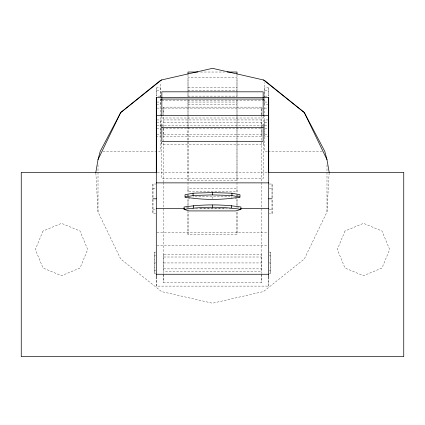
<?xml version="1.0" encoding="UTF-8"?>
<svg xmlns="http://www.w3.org/2000/svg" width="425" height="425" viewBox="0 0 425 425"><rect width="100%" height="100%" fill="white"/><g stroke="black" fill="none" stroke-linecap="round" stroke-linejoin="round"><path stroke-width="0.32" stroke-dasharray="2.12 1.59" d="M155.741 213.552L152.942 213.552L152.942 198.788M152.942 184.025L152.942 198.135L152.942 184.025L155.741 184.025M155.741 273.78L154.62 273.78L154.62 252.105L155.741 252.105M156.299 286.115L156.299 279.528L156.299 286.115L268.701 286.115L268.701 279.528L268.701 286.115M160.156 96.119L156.804 96.119L156.804 87.731L160.156 87.731L160.156 104.507L156.804 104.507M261.317 274.8L261.317 282.694L163.683 282.694L163.683 274.8M261.317 114.421L261.317 107.132L163.683 107.132L163.683 182.017M188.004 234.526L188.004 211.485L188.004 234.526L236.996 234.526L236.996 211.485L236.996 234.526M188.004 208.856L188.004 207.087M188.004 205.907L188.004 198.788L189.991 198.788M188.004 126.841L188.004 180.54L236.996 180.54L236.996 126.841M188.004 126.177L188.004 99.657M188.004 97.006L188.004 77.78L236.996 77.78L236.996 97.006M236.996 205.907L236.996 198.788L235.009 198.788M236.996 126.177L236.996 99.657M261.317 127.67L261.317 119.94L163.683 119.94L163.683 122.395L261.317 122.395M261.317 115.026L261.317 107.132M264.844 96.119L268.196 96.119L268.196 87.731L264.844 87.731L264.844 104.507L268.196 104.507M269.259 273.78L270.38 273.78L270.38 252.105L269.259 252.105M272.058 213.552L272.058 199.442L272.058 213.552L269.259 213.552M272.058 198.135L272.058 184.025L269.259 184.025M95.869 173.007L98.01 211.9L120.684 258.99L161.548 291.577L212.5 303.206L263.452 291.577L304.316 258.99L326.99 211.9L329.163 172.348M237.548 208.059L238.675 207.708M236.258 195.442L239.349 194.852M195.017 196.339L212.5 196.913L229.983 196.339M200.584 72.027L224.416 72.027M188.004 87.731L236.996 87.731M156.804 90.185L160.156 90.185M188.004 90.185L236.996 90.185M264.844 90.185L268.196 90.185M188.004 96.119L236.996 96.119M161.835 100.178L262.501 100.178M156.804 102.048L160.156 102.048M188.004 102.048L236.996 102.048M264.844 102.048L268.196 102.048M188.004 104.507L236.996 104.507M156.963 108.099L268.037 108.099M161.835 117.996L263.165 117.996M156.804 119.94L160.156 119.94L160.156 136.717L156.804 136.717M268.196 119.94L264.844 119.94L264.844 136.717L268.196 136.717M156.804 122.395L160.156 122.395M264.844 122.395L268.196 122.395M156.963 125.635L268.037 125.635M156.804 128.329L160.156 128.329M264.844 128.329L268.196 128.329M156.804 134.257L160.156 134.257M163.683 134.257L261.317 134.257M264.844 134.257L268.196 134.257M102.877 151.295L160.156 151.295L160.156 82.625M267.474 151.295L264.844 151.295L264.844 82.625M268.132 151.295L322.123 151.295M157.383 172.348L267.617 172.348M152.942 188.349L155.741 188.349M269.259 188.349L272.058 188.349M200.329 208.579L224.671 208.579M191.978 208.856L233.022 208.856M152.942 209.227L155.741 209.227M269.259 209.227L272.058 209.227M156.963 232.815L268.037 232.815M156.963 245.677L268.037 245.677M154.62 255.276L155.741 255.276M269.259 255.276L270.38 255.276M163.683 257.008L261.317 257.008M154.62 262.942L155.741 262.942M163.683 262.942L261.317 262.942M269.259 262.942L270.38 262.942M163.683 268.871L261.317 268.871M154.62 270.603L155.741 270.603M269.259 270.603L270.38 270.603M186.888 195.091L188.742 195.442M186.325 207.708L187.452 208.059M326.99 164.932L326.99 211.9M272.058 184.025L272.058 198.788M270.38 252.105L270.38 273.78M268.196 87.731L268.196 96.119M263.165 116.014L263.165 123.601M261.317 115.085L261.317 126.353M261.317 126.953L261.317 182.017M261.317 182.623L261.317 273.472M261.317 274.077L261.317 282.694M236.996 74.672L236.996 96.486M236.996 99.79L236.996 126.236M236.996 126.894L236.996 195.681M236.996 198.788L236.996 207.549M231.923 196.276L231.923 198.613M212.5 196.913L212.5 198.666M193.077 196.276L193.077 197.444M188.004 74.672L188.004 96.486M188.004 99.79L188.004 126.236M188.004 126.894L188.004 195.681M188.004 198.788L188.004 207.676M163.683 107.132L163.683 114.421M163.683 182.623L163.683 273.472M163.683 274.077L163.683 282.694M161.835 116.014L161.835 123.601M156.804 87.731L156.804 96.119M154.62 252.105L154.62 273.78M152.942 199.442L152.942 213.552M98.01 164.932L98.01 211.9M161.835 142.083L161.835 144.415L263.165 144.415L263.165 142.083L263.165 178.558L161.835 178.558L161.835 142.141M163.683 254.554L163.683 271.331L261.317 271.331L261.317 254.554L163.683 254.554M163.683 128.329L163.683 136.717L261.317 136.717L261.317 128.329L163.683 128.329M188.004 188.721L188.004 191.67L236.996 191.67L236.996 188.721L188.004 188.721M43.01 231.014L35.344 249.523L43.01 268.026L61.513 275.692L80.017 268.026L87.683 249.523L80.017 231.014L61.513 223.348L43.01 231.014M344.983 231.014L337.317 249.523L344.983 268.026L363.487 275.692L381.99 268.026L389.656 249.523L381.99 231.014L363.487 223.348L344.983 231.014"/><path stroke-width="0.64" d="M156.299 278.869L156.299 97.468L268.701 97.468L268.701 278.869M156.299 172.449L156.299 97.468M161.835 100.178L161.835 99.057L263.165 99.057L263.165 100.178M268.701 172.449L268.701 97.468M95.838 172.348L98.01 159.641L100.242 151.295L120.684 112.551L160.156 80.644L161.548 79.964L212.5 68.335L263.452 79.964L264.844 80.644L304.316 112.551L324.758 151.295L326.99 159.641L329.163 172.348M98.01 159.641L120.684 112.551L161.548 79.964M240.938 209.355L235.854 210.922L189.146 210.922L184.062 209.355L184.062 207.012C202.81 204.207 222.19 204.207 240.938 207.012L240.938 209.355C222.19 206.545 202.81 206.545 184.062 209.355M193.077 193.194L185.029 194.735L185.029 197.072C203.044 200.17 221.956 200.17 239.971 197.072L239.971 194.735L231.923 193.194L212.5 192.552L193.077 193.194L193.077 195.532L185.029 197.072M193.077 195.532L212.5 194.894L231.923 195.532L239.971 197.072M197.938 72.027L188.004 72.027L188.004 74.008M227.062 72.027L236.996 72.027L236.996 74.008M156.299 115.324L268.701 115.324M161.835 127.489L263.165 127.489M156.82 172.348L21.25 172.348L21.25 356.665L403.75 356.665L403.75 172.348L268.18 172.348M156.299 182.872L268.701 182.872M152.942 198.788L156.299 198.788M268.701 198.788L272.058 198.788M156.299 208.579L184.551 208.579M240.449 208.579L268.701 208.579M156.299 274.258L268.701 274.258M263.452 79.964L304.316 112.551L326.99 159.641M263.165 115.584L263.165 91.821L161.835 91.821L161.835 115.584M263.165 124.18L263.165 141.504L161.835 141.504L161.835 124.18M231.923 193.194L231.923 195.532M231.561 205.572L231.561 207.915M212.5 192.552L212.5 194.894M212.5 204.999L212.5 207.342M193.439 205.572L193.439 207.915"/></g></svg>
